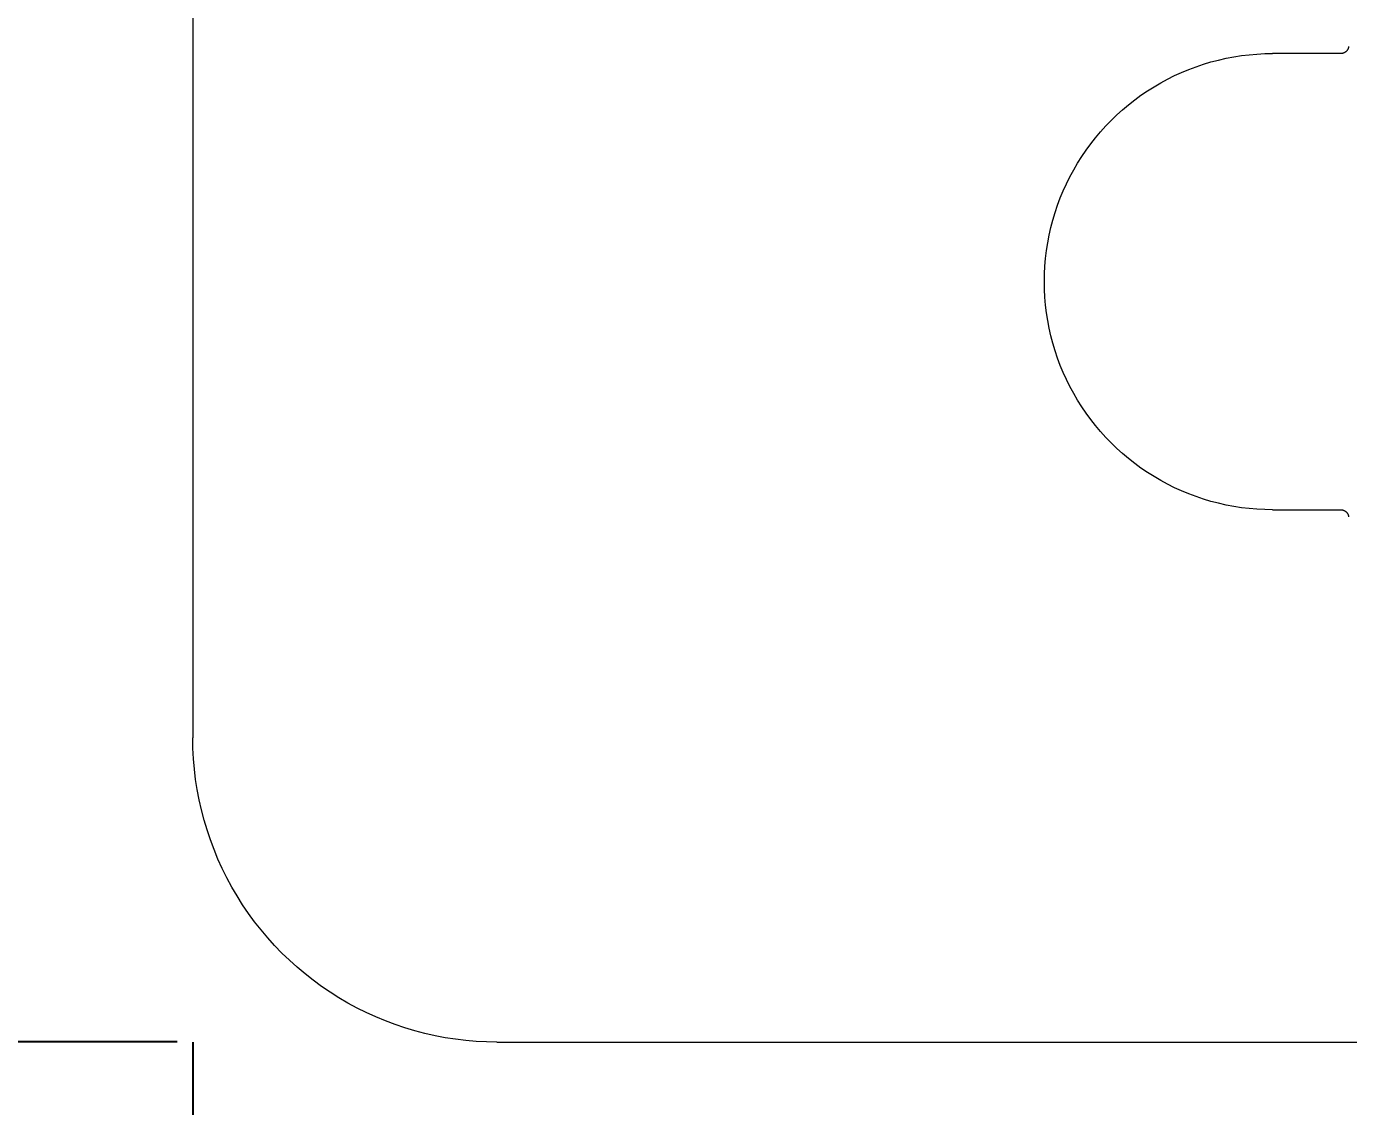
# Model space of a CAD drawing. Header units: millimetres. Extents: x -402 to 3954, y -41 to 3282.
# Drawn here: x -148.84 to -105.37, y 1250.79 to 1286.3 of the extents above; entities that cross this region are included whole.
import ezdxf

# ---------------------------------------------------------------- set-up
doc = ezdxf.new("R2010")
doc.units = ezdxf.units.MM
doc.layers.add('ZANO_R', color=7, linetype='Continuous', lineweight=0)
doc.layers.add('ZANO_W', color=1, linetype='Continuous', lineweight=0)
doc.styles.add('Arial', font='arial.ttf')
doc.styles.get("Standard").update_dxf_attribs({"font": 'ARIALUNI.TTF'})
doc.dimstyles.new('pl i ang', dxfattribs={"dimtxt": 50, "dimasz": 50, "dimexe": 1.25, "dimexo": 0.625, "dimgap": 10, "dimtad": 1, "dimtoh": 1, "dimtxsty": 'Standard', "dimcen": 2.5, "dimclrd": 1, "dimclre": 1, "dimclrt": 1, "dimadec": 0, "dimazin": 0, "dimtfac": 1, "dimtmove": 0, "dimatfit": 3, "dimfxl": 1, "dimarcsym": 1})

# ---------------------------------------------------------------- blocks, each defined once
blk = doc.blocks.new('*D412')
at = {"layer": 'ZANO_W', "color": 1, "lineweight": -2}
for p, q in [((-143.368, 1252.905), (-143.368, 1074.436)), ((1744.617, 1252.393), (1744.617, 1074.436)), ((-103.368, 1084.436), (1704.617, 1084.436))]:
    blk.add_line(p, q, dxfattribs=at)
at = {"layer": 'ZANO_W', "color": 1}
for points in [[(-103.368, 1091.102), (-103.368, 1077.769), (-143.368, 1084.436)], [(1704.617, 1077.769), (1704.617, 1091.102), (1744.617, 1084.436)]]:
    blk.add_solid(points, dxfattribs=at)
at = {"layer": 'ZANO_W', "color": 1, "insert": (800.624, 1114.859), "char_height": 40, "attachment_point": 5, "style": 'Arial'}
blk.add_mtext('1888', dxfattribs=at)
blk = doc.blocks.new('*D414')
at = {"layer": 'ZANO_W', "color": 1, "lineweight": -2}
for p, q in [((-99.368, 1886.113), (-300.683, 1886.113)), ((-290.683, 1846.113), (-290.683, 1292.92)), ((-143.88, 1252.92), (-300.683, 1252.92))]:
    blk.add_line(p, q, dxfattribs=at)
at = {"layer": 'ZANO_W', "color": 1}
for points in [[(-284.016, 1846.113), (-297.349, 1846.113), (-290.683, 1886.113)], [(-297.349, 1292.92), (-284.016, 1292.92), (-290.683, 1252.92)]]:
    blk.add_solid(points, dxfattribs=at)
at = {"layer": 'ZANO_W', "color": 1, "insert": (-321.119, 1569.517), "char_height": 40, "attachment_point": 5, "rotation": 90, "style": 'Arial'}
blk.add_mtext('633', dxfattribs=at)

msp = doc.modelspace()

# ---------------------------------------------------------------- linework, layer by layer
at = {"layer": 'ZANO_R'}
for p, q in [((-143.368, 1692.905), (-143.368, 1262.905)), ((-108.635, 1285.366), (-108.38, 1285.388)), ((-108.38, 1285.388), (-108.125, 1285.401)), ((-108.125, 1285.401), (-107.868, 1285.405)), ((-105.618, 1285.405), (-107.868, 1285.405)), ((-105.61, 1285.405), (-105.618, 1285.405)), ((-105.601, 1285.406), (-105.61, 1285.405)), ((-105.592, 1285.407), (-105.601, 1285.406)), ((-105.584, 1285.408), (-105.592, 1285.407)), ((-105.575, 1285.409), (-105.584, 1285.408)), ((-105.567, 1285.411), (-105.575, 1285.409)), ((-105.558, 1285.413), (-105.567, 1285.411)), ((-105.55, 1285.415), (-105.558, 1285.413)), ((-105.541, 1285.417), (-105.55, 1285.415)), ((-105.533, 1285.42), (-105.541, 1285.417)), ((-105.525, 1285.423), (-105.533, 1285.42)), ((-105.517, 1285.427), (-105.525, 1285.423)), ((-105.509, 1285.431), (-105.517, 1285.427)), ((-105.501, 1285.434), (-105.509, 1285.431)), ((-105.493, 1285.439), (-105.501, 1285.434)), ((-105.486, 1285.443), (-105.493, 1285.439)), ((-105.479, 1285.448), (-105.486, 1285.443)), ((-105.472, 1285.453), (-105.479, 1285.448)), ((-105.465, 1285.458), (-105.472, 1285.453)), ((-105.458, 1285.464), (-105.465, 1285.458)), ((-105.451, 1285.469), (-105.458, 1285.464)), ((-105.445, 1285.475), (-105.451, 1285.469)), ((-105.439, 1285.482), (-105.445, 1285.475)), ((-105.433, 1285.488), (-105.439, 1285.482)), ((-105.427, 1285.495), (-105.433, 1285.488)), ((-105.421, 1285.501), (-105.427, 1285.495)), ((-105.416, 1285.508), (-105.421, 1285.501)), ((-105.411, 1285.515), (-105.416, 1285.508)), ((-105.406, 1285.523), (-105.411, 1285.515)), ((-105.402, 1285.53), (-105.406, 1285.523)), ((-105.398, 1285.538), (-105.402, 1285.53)), ((-105.394, 1285.546), (-105.398, 1285.538)), ((-105.39, 1285.554), (-105.394, 1285.546)), ((-105.387, 1285.562), (-105.39, 1285.554)), ((-105.384, 1285.57), (-105.387, 1285.562)), ((-105.381, 1285.578), (-105.384, 1285.57)), ((-105.378, 1285.586), (-105.381, 1285.578)), ((-105.376, 1285.595), (-105.378, 1285.586)), ((-105.374, 1285.603), (-105.376, 1285.595)), ((-105.372, 1285.612), (-105.374, 1285.603)), ((-105.371, 1285.62), (-105.372, 1285.612)), ((-105.37, 1285.629), (-105.371, 1285.62)), ((-105.369, 1285.638), (-105.37, 1285.629)), ((-110.62, 1284.882), (-110.38, 1284.972)), ((-110.38, 1284.972), (-110.137, 1285.054)), ((-110.137, 1285.054), (-109.892, 1285.127)), ((-109.892, 1285.127), (-109.644, 1285.192)), ((-109.644, 1285.192), (-109.394, 1285.248)), ((-109.394, 1285.248), (-109.143, 1285.296)), ((-109.143, 1285.296), (-108.89, 1285.335)), ((-108.89, 1285.335), (-108.635, 1285.366)), ((-111.544, 1284.443), (-111.319, 1284.564)), ((-111.319, 1284.564), (-111.09, 1284.678)), ((-111.09, 1284.678), (-110.856, 1284.784)), ((-110.856, 1284.784), (-110.62, 1284.882)), ((-112.194, 1284.032), (-111.982, 1284.177)), ((-111.982, 1284.177), (-111.765, 1284.313)), ((-111.765, 1284.313), (-111.544, 1284.443)), ((-112.798, 1283.558), (-112.602, 1283.723)), ((-112.602, 1283.723), (-112.4, 1283.881)), ((-112.4, 1283.881), (-112.194, 1284.032)), ((-113.172, 1283.209), (-112.988, 1283.386)), ((-112.988, 1283.386), (-112.798, 1283.558)), ((-113.686, 1282.638), (-113.521, 1282.834)), ((-113.521, 1282.834), (-113.35, 1283.024)), ((-113.35, 1283.024), (-113.172, 1283.209)), ((-113.996, 1282.23), (-113.845, 1282.437)), ((-113.845, 1282.437), (-113.686, 1282.638)), ((-114.277, 1281.802), (-114.14, 1282.019)), ((-114.14, 1282.019), (-113.996, 1282.23)), ((-114.528, 1281.356), (-114.406, 1281.581)), ((-114.406, 1281.581), (-114.277, 1281.802)), ((-114.748, 1280.893), (-114.642, 1281.126)), ((-114.642, 1281.126), (-114.528, 1281.356)), ((-114.935, 1280.417), (-114.846, 1280.657)), ((-114.846, 1280.657), (-114.748, 1280.893)), ((-115.09, 1279.929), (-115.017, 1280.174)), ((-115.017, 1280.174), (-114.935, 1280.417)), ((-115.155, 1279.681), (-115.09, 1279.929)), ((-115.259, 1279.18), (-115.212, 1279.431)), ((-115.212, 1279.431), (-115.155, 1279.681)), ((-115.329, 1278.672), (-115.299, 1278.926)), ((-115.299, 1278.926), (-115.259, 1279.18)), ((-115.351, 1278.417), (-115.329, 1278.672)), ((-115.368, 1277.905), (-115.364, 1278.161)), ((-115.364, 1278.161), (-115.351, 1278.417)), ((-115.364, 1277.649), (-115.368, 1277.905)), ((-115.351, 1277.393), (-115.364, 1277.649)), ((-115.329, 1277.138), (-115.351, 1277.393)), ((-115.299, 1276.884), (-115.329, 1277.138)), ((-115.259, 1276.631), (-115.299, 1276.884)), ((-115.212, 1276.379), (-115.259, 1276.631)), ((-115.155, 1276.129), (-115.212, 1276.379)), ((-115.09, 1275.882), (-115.155, 1276.129)), ((-115.017, 1275.636), (-115.09, 1275.882)), ((-114.935, 1275.394), (-115.017, 1275.636)), ((-114.846, 1275.154), (-114.935, 1275.394)), ((-114.748, 1274.917), (-114.846, 1275.154)), ((-114.642, 1274.684), (-114.748, 1274.917)), ((-114.528, 1274.455), (-114.642, 1274.684)), ((-114.406, 1274.229), (-114.528, 1274.455)), ((-114.277, 1274.008), (-114.406, 1274.229)), ((-114.14, 1273.792), (-114.277, 1274.008)), ((-113.996, 1273.58), (-114.14, 1273.792)), ((-113.845, 1273.373), (-113.996, 1273.58)), ((-113.686, 1273.172), (-113.845, 1273.373)), ((-113.521, 1272.976), (-113.686, 1273.172)), ((-113.35, 1272.786), (-113.521, 1272.976)), ((-113.172, 1272.602), (-113.35, 1272.786)), ((-112.988, 1272.424), (-113.172, 1272.602)), ((-112.798, 1272.252), (-112.988, 1272.424)), ((-112.602, 1272.087), (-112.798, 1272.252)), ((-112.4, 1271.929), (-112.602, 1272.087)), ((-112.194, 1271.778), (-112.4, 1271.929)), ((-111.982, 1271.634), (-112.194, 1271.778)), ((-111.765, 1271.497), (-111.982, 1271.634)), ((-111.544, 1271.368), (-111.765, 1271.497)), ((-111.319, 1271.246), (-111.544, 1271.368)), ((-111.09, 1271.132), (-111.319, 1271.246)), ((-110.856, 1271.026), (-111.09, 1271.132)), ((-110.62, 1270.928), (-110.856, 1271.026)), ((-110.38, 1270.838), (-110.62, 1270.928)), ((-110.137, 1270.757), (-110.38, 1270.838)), ((-109.892, 1270.683), (-110.137, 1270.757)), ((-109.644, 1270.618), (-109.892, 1270.683)), ((-109.394, 1270.562), (-109.644, 1270.618)), ((-109.143, 1270.514), (-109.394, 1270.562)), ((-108.89, 1270.475), (-109.143, 1270.514)), ((-108.635, 1270.445), (-108.89, 1270.475)), ((-108.38, 1270.423), (-108.635, 1270.445)), ((-108.125, 1270.41), (-108.38, 1270.423)), ((-107.868, 1270.405), (-108.125, 1270.41)), ((-107.868, 1270.405), (-105.618, 1270.405)), ((-105.618, 1270.405), (-105.61, 1270.405)), ((-105.61, 1270.405), (-105.601, 1270.405)), ((-105.601, 1270.405), (-105.592, 1270.404)), ((-105.592, 1270.404), (-105.584, 1270.403)), ((-105.584, 1270.403), (-105.575, 1270.401)), ((-105.575, 1270.401), (-105.567, 1270.4)), ((-105.567, 1270.4), (-105.558, 1270.398)), ((-105.558, 1270.398), (-105.55, 1270.396)), ((-105.55, 1270.396), (-105.541, 1270.393)), ((-105.541, 1270.393), (-105.533, 1270.39)), ((-105.533, 1270.39), (-105.525, 1270.387)), ((-105.525, 1270.387), (-105.517, 1270.384)), ((-105.517, 1270.384), (-105.509, 1270.38)), ((-105.509, 1270.38), (-105.501, 1270.376)), ((-105.501, 1270.376), (-105.493, 1270.372)), ((-105.493, 1270.372), (-105.486, 1270.367)), ((-105.486, 1270.367), (-105.479, 1270.362)), ((-105.479, 1270.362), (-105.472, 1270.357)), ((-105.472, 1270.357), (-105.465, 1270.352)), ((-105.465, 1270.352), (-105.458, 1270.347)), ((-105.458, 1270.347), (-105.451, 1270.341)), ((-105.451, 1270.341), (-105.445, 1270.335)), ((-105.445, 1270.335), (-105.439, 1270.329)), ((-105.439, 1270.329), (-105.433, 1270.322)), ((-105.433, 1270.322), (-105.427, 1270.316)), ((-105.427, 1270.316), (-105.421, 1270.309)), ((-105.421, 1270.309), (-105.416, 1270.302)), ((-105.416, 1270.302), (-105.411, 1270.295)), ((-105.411, 1270.295), (-105.406, 1270.288)), ((-105.406, 1270.288), (-105.402, 1270.28)), ((-105.402, 1270.28), (-105.398, 1270.273)), ((-105.398, 1270.273), (-105.394, 1270.265)), ((-105.394, 1270.265), (-105.39, 1270.257)), ((-105.39, 1270.257), (-105.387, 1270.249)), ((-105.387, 1270.249), (-105.384, 1270.241)), ((-105.384, 1270.241), (-105.381, 1270.232)), ((-105.381, 1270.232), (-105.378, 1270.224)), ((-105.378, 1270.224), (-105.376, 1270.216)), ((-105.376, 1270.216), (-105.374, 1270.207)), ((-105.374, 1270.207), (-105.372, 1270.199)), ((-105.372, 1270.199), (-105.371, 1270.19)), ((-105.371, 1270.19), (-105.37, 1270.181)), ((-105.37, 1270.181), (-105.369, 1270.173)), ((-143.363, 1262.564), (-143.368, 1262.905)), ((-143.345, 1262.223), (-143.363, 1262.564)), ((-143.316, 1261.883), (-143.345, 1262.223)), ((-143.275, 1261.544), (-143.316, 1261.883)), ((-143.223, 1261.206), (-143.275, 1261.544)), ((-143.159, 1260.871), (-143.223, 1261.206)), ((-143.084, 1260.538), (-143.159, 1260.871)), ((-142.998, 1260.207), (-143.084, 1260.538)), ((-142.9, 1259.88), (-142.998, 1260.207)), ((-142.791, 1259.556), (-142.9, 1259.88)), ((-142.671, 1259.237), (-142.791, 1259.556)), ((-142.541, 1258.921), (-142.671, 1259.237)), ((-142.399, 1258.61), (-142.541, 1258.921)), ((-142.247, 1258.305), (-142.399, 1258.61)), ((-142.085, 1258.004), (-142.247, 1258.305)), ((-141.913, 1257.709), (-142.085, 1258.004)), ((-141.73, 1257.421), (-141.913, 1257.709)), ((-141.538, 1257.138), (-141.73, 1257.421)), ((-141.337, 1256.863), (-141.538, 1257.138)), ((-141.126, 1256.594), (-141.337, 1256.863)), ((-140.906, 1256.333), (-141.126, 1256.594)), ((-140.677, 1256.08), (-140.906, 1256.333)), ((-140.44, 1255.834), (-140.677, 1256.08)), ((-140.194, 1255.597), (-140.44, 1255.834)), ((-139.941, 1255.368), (-140.194, 1255.597)), ((-139.679, 1255.148), (-139.941, 1255.368)), ((-139.411, 1254.937), (-139.679, 1255.148)), ((-139.135, 1254.736), (-139.411, 1254.937)), ((-138.853, 1254.543), (-139.135, 1254.736)), ((-138.564, 1254.361), (-138.853, 1254.543)), ((-138.27, 1254.189), (-138.564, 1254.361)), ((-137.969, 1254.026), (-138.27, 1254.189)), ((-137.663, 1253.874), (-137.969, 1254.026)), ((-137.352, 1253.733), (-137.663, 1253.874)), ((-137.037, 1253.602), (-137.352, 1253.733)), ((-136.717, 1253.483), (-137.037, 1253.602)), ((-136.394, 1253.374), (-136.717, 1253.483)), ((-136.066, 1253.276), (-136.394, 1253.374)), ((-135.736, 1253.19), (-136.066, 1253.276)), ((-135.403, 1253.114), (-135.736, 1253.19)), ((-135.068, 1253.051), (-135.403, 1253.114)), ((-134.73, 1252.998), (-135.068, 1253.051)), ((-134.391, 1252.958), (-134.73, 1252.998)), ((-134.051, 1252.929), (-134.391, 1252.958)), ((-133.71, 1252.911), (-134.051, 1252.929)), ((-133.368, 1252.905), (-133.71, 1252.911)), ((-133.368, 1252.905), (-97.368, 1252.905))]:
    msp.add_line(p, q, dxfattribs=at)

# ---------------------------------------------------------------- dimensions: what is measured, and where the dimension line sits
at = {"layer": 'ZANO_W'}
dim = msp.add_linear_dim(base=(-290.683, 1252.92), p1=(-89.368, 1886.113), p2=(-133.88, 1252.92), angle=90, dimstyle='pl i ang', override={"dimtxt": 40, "dimasz": 40, "dimexe": 10, "dimexo": 10, "dimtoh": 0, "dimdec": 0, "dimtxsty": 'Arial', "dimtdec": 0, "dimtmove": 1}, dxfattribs=at)
dim.commit()
dim.dimension.update_dxf_attribs({"geometry": '*D414', "text_midpoint": (-321.119, 1569.517)})
dim = msp.add_linear_dim(base=(1744.617, 1084.436), p1=(-143.368, 1262.905), p2=(1744.617, 1262.393), dimstyle='pl i ang', override={"dimtxt": 40, "dimasz": 40, "dimexe": 10, "dimexo": 10, "dimtoh": 0, "dimdec": 0, "dimtxsty": 'Arial', "dimtdec": 0, "dimtmove": 1}, dxfattribs=at)
dim.commit()
dim.dimension.update_dxf_attribs({"geometry": '*D412', "text_midpoint": (800.624, 1114.859)})

doc.saveas('drawing.dxf')
